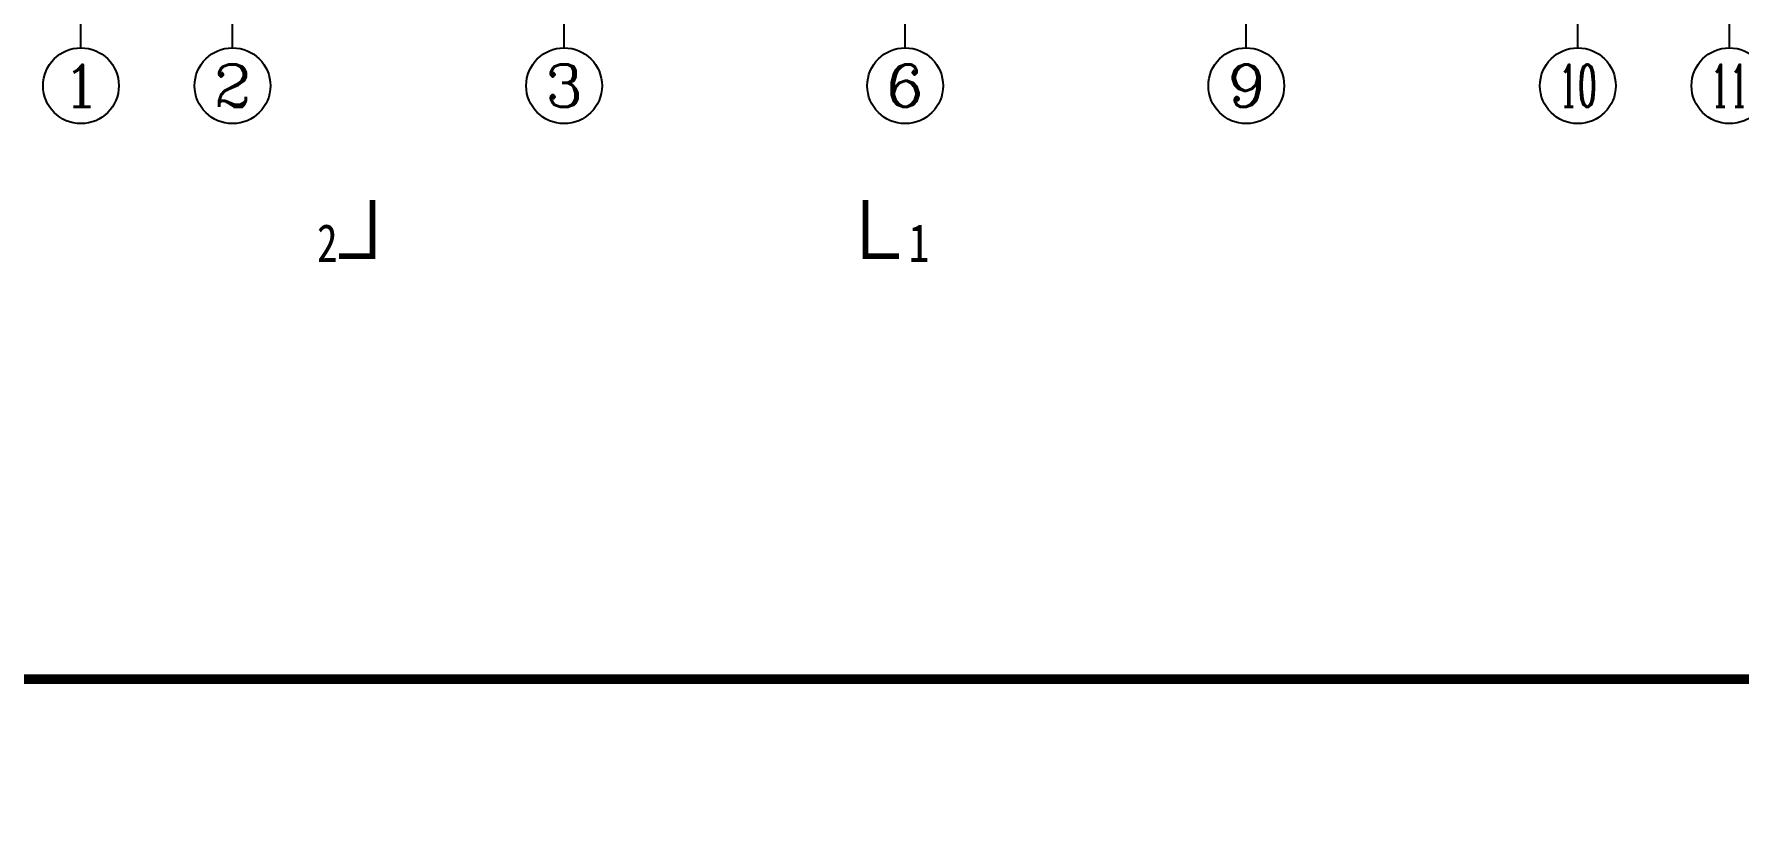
# Model space of a CAD drawing. Extents: x -726032 to 135930, y -151624 to 587044.
# Drawn here: x -712407 to -689014, y 531826 to 542591 of the extents above; entities that cross this region are included whole.
import ezdxf
from ezdxf.enums import TextEntityAlignment as Align

# ---------------------------------------------------------------- set-up
doc = ezdxf.new("R2010")
doc.units = 0
doc.header["$LTSCALE"] = 1000
doc.header["$MEASUREMENT"] = 0
doc.layers.get('0').update_dxf_attribs({"linetype": 'CONTINUOUS'})
for name, color, linetype in [('AXIS', 245, 'CONTINUOUS'), ('AXIS_TEXT', 7, 'CONTINUOUS'), ('PUB_TITLE', 1, 'CONTINUOUS'), ('引线', 213, 'CONTINUOUS')]:
    doc.layers.add(name, color=color, linetype=linetype)
doc.styles.add('-宋体', font='SimSun.ttf', dxfattribs={"width": 0.8})
doc.styles.add('COMPLEX', font='COMPLEX')

# ---------------------------------------------------------------- blocks, each defined once
blk = doc.blocks.new('_AXISO')
blk.add_circle((0, 0), 0.5)
at = {"layer": 'AXIS_TEXT', "style": 'COMPLEX', "width": 1.041667}
blk.add_attdef('A', text='', height=0.56, dxfattribs=at).set_placement((-0.25, -0.28), (0.25, -0.28), align=Align.FIT)

msp = doc.modelspace()

# ---------------------------------------------------------------- linework, layer by layer
at = {"layer": 'AXIS'}
for p, q in [((-711763.9, 542402.9), (-711763.9, 546480.4)), ((-709683.9, 542402.9), (-709683.9, 546480.4)), ((-705133.9, 542402.9), (-705133.9, 546480.4)), ((-700453.9, 542402.9), (-700453.9, 546480.4)), ((-695773.9, 542402.9), (-695773.9, 546480.4)), ((-691223.9, 542402.9), (-691223.9, 546480.4)), ((-689143.9, 542402.9), (-689143.9, 546480.4))]:
    msp.add_line(p, q, dxfattribs=at)
at = {"layer": 'PUB_TITLE'}
for points, const_width in [([(-726032.4, 532443.9), (-629442.4, 532443.9), (-629442.4, 587043.9), (-726032.4, 587043.9)], 0.234), ([(-723432.4, 533743.9), (-630742.4, 533743.9), (-630742.4, 585743.9), (-723432.4, 585743.9)], 130), ([(-726032.4, 477843.9), (-629442.4, 477843.9), (-629442.4, 532443.9), (-726032.4, 532443.9)], 0.234)]:
    msp.add_lwpolyline(points, close=True, dxfattribs=dict(at, const_width=const_width))
at = {"layer": '引线', "const_width": 78}
for points in [[(-707762, 540314.1), (-707762, 539543.1), (-708221.7, 539543.1)], [(-700999.4, 540314.1), (-700999.4, 539543.1), (-700539.7, 539543.1)]]:
    msp.add_lwpolyline(points, dxfattribs=at)

# ---------------------------------------------------------------- block references
at = {"layer": 'AXIS'}
ref = msp.add_blockref('_AXISO', (-711763.9, 541882.9), dxfattribs=dict(at, xscale=1040, yscale=1040, zscale=1040))
ref.add_attrib('A', '1', dxfattribs={"layer": 'AXIS_TEXT', "height": 582.4, "style": 'COMPLEX', "width": 2.083333}).set_placement((-712023.9, 541591.7), (-711503.9, 541591.7), align=Align.FIT)
ref = msp.add_blockref('_AXISO', (-709683.9, 541882.9), dxfattribs=dict(at, xscale=1040, yscale=1040, zscale=1040))
ref.add_attrib('A', '2', dxfattribs={"layer": 'AXIS_TEXT', "height": 582.4, "style": 'COMPLEX', "width": 1.339286}).set_placement((-709943.9, 541591.7), (-709423.9, 541591.7), align=Align.FIT)
ref = msp.add_blockref('_AXISO', (-705133.9, 541882.9), dxfattribs=dict(at, xscale=1040, yscale=1040, zscale=1040))
ref.add_attrib('A', '3', dxfattribs={"layer": 'AXIS_TEXT', "height": 582.4, "style": 'COMPLEX', "width": 1.339286}).set_placement((-705393.9, 541591.7), (-704873.9, 541591.7), align=Align.FIT)
ref = msp.add_blockref('_AXISO', (-700453.9, 541882.9), dxfattribs=dict(at, xscale=1040, yscale=1040, zscale=1040))
ref.add_attrib('A', '6', dxfattribs={"layer": 'AXIS_TEXT', "height": 582.4, "style": 'COMPLEX', "width": 1.339286}).set_placement((-700713.9, 541591.7), (-700193.9, 541591.7), align=Align.FIT)
ref = msp.add_blockref('_AXISO', (-695773.9, 541882.9), dxfattribs=dict(at, xscale=1040, yscale=1040, zscale=1040))
ref.add_attrib('A', '9', dxfattribs={"layer": 'AXIS_TEXT', "height": 582.4, "style": 'COMPLEX', "width": 1.339286}).set_placement((-696033.9, 541591.7), (-695513.9, 541591.7), align=Align.FIT)
ref = msp.add_blockref('_AXISO', (-691223.9, 541882.9), dxfattribs=dict(at, xscale=1040, yscale=1040, zscale=1040))
ref.add_attrib('A', '10', dxfattribs={"layer": 'AXIS_TEXT', "height": 582.4, "style": 'COMPLEX', "width": 0.646552}).set_placement((-691483.9, 541591.7), (-690963.9, 541591.7), align=Align.FIT)
ref = msp.add_blockref('_AXISO', (-689143.9, 541882.9), dxfattribs=dict(at, xscale=1040, yscale=1040, zscale=1040))
ref.add_attrib('A', '11', dxfattribs={"layer": 'AXIS_TEXT', "height": 582.4, "style": 'COMPLEX', "width": 0.78125}).set_placement((-689403.9, 541591.7), (-688883.9, 541591.7), align=Align.FIT)

# ---------------------------------------------------------------- texts
at = {"layer": '引线', "style": '-宋体', "width": 0.8}
for s, p in [('2', (-708525.3, 539465.9)), ('1', (-700404.8, 539465.9))]:
    msp.add_text(s, height=520, dxfattribs=at).set_placement(p)

doc.saveas('drawing.dxf')
